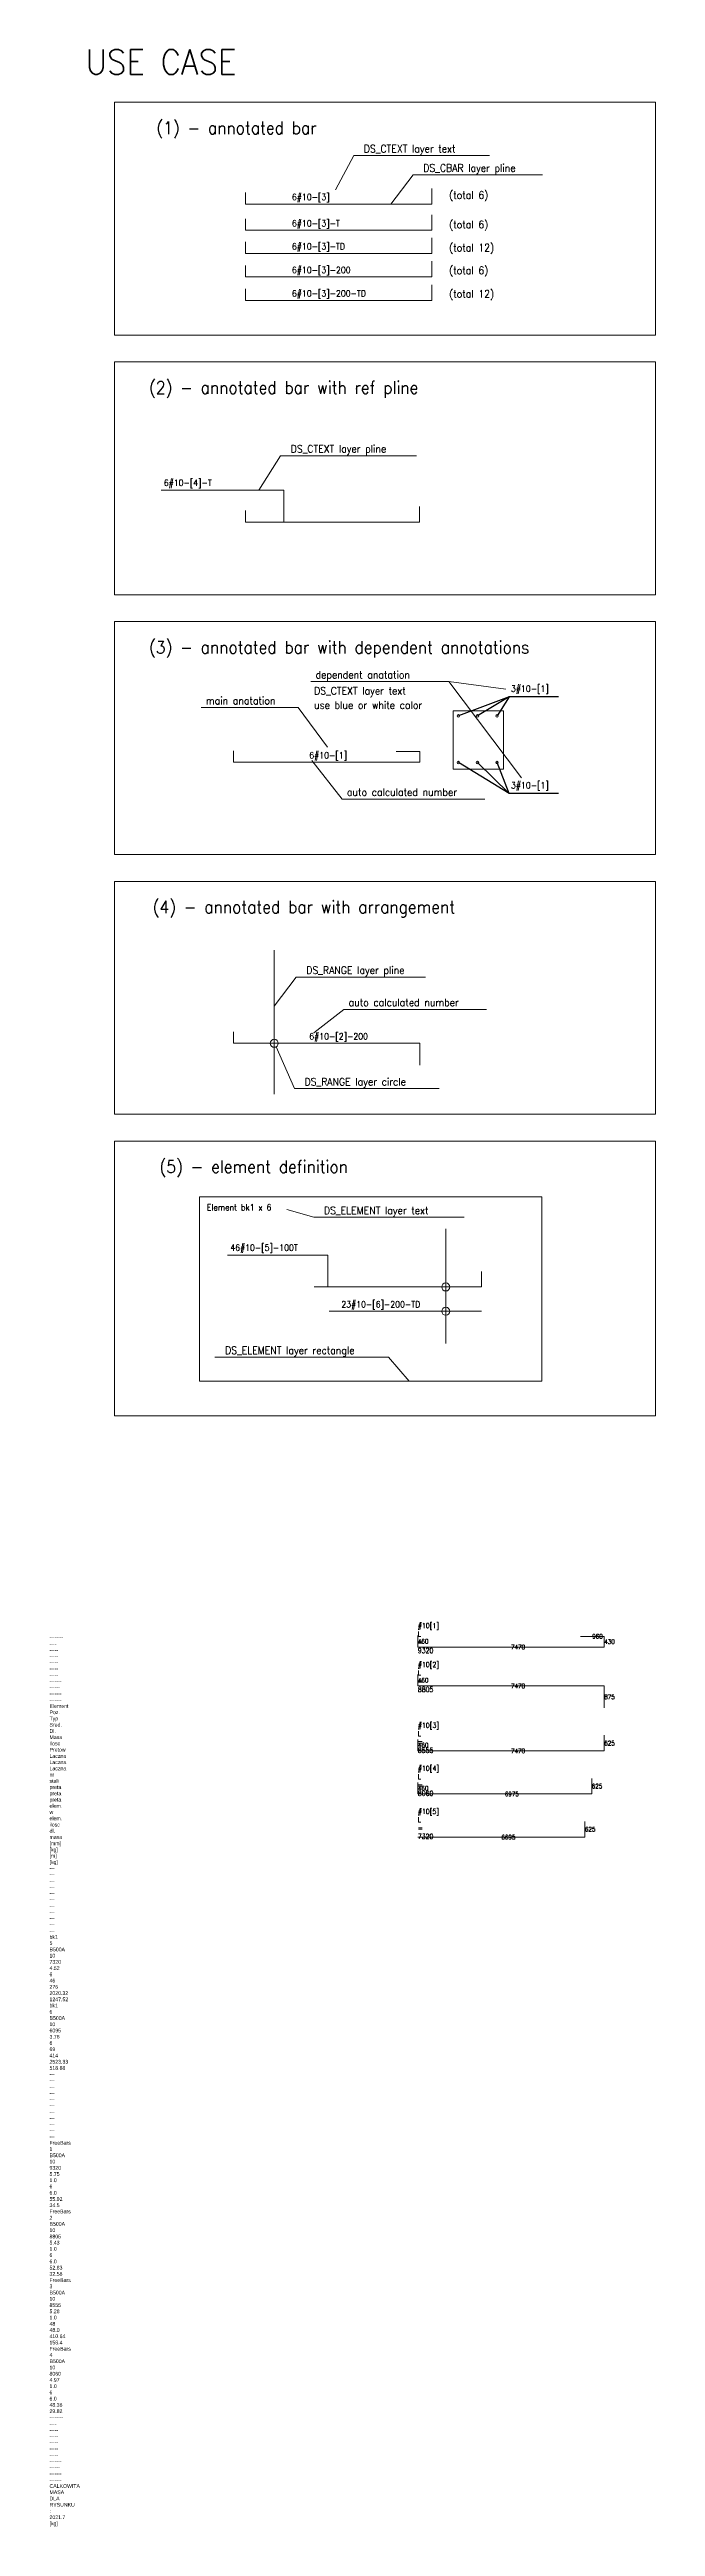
# Model space of a CAD drawing. Extents: x 0 to 24295, y -35702 to 63556.
import ezdxf
from ezdxf.enums import TextEntityAlignment as Align

# ---------------------------------------------------------------- set-up
doc = ezdxf.new("R2010")
doc.units = 0
doc.header["$MEASUREMENT"] = 0
doc.layers.get('0').update_dxf_attribs({"lineweight": 0})
for name, color, linetype, lineweight in [('DS_CBAR', 4, 'Continuous', 0), ('DS_CTEXT', 2, 'Continuous', 0), ('DS_ELEMENT', 235, 'Continuous', 0), ('DS_RANGE', 101, 'Continuous', 0), ('DS_SCHEDULE', 54, 'Continuous', 0)]:
    doc.layers.add(name, color=color, linetype=linetype, lineweight=lineweight)
doc.styles.get("Standard").update_dxf_attribs({"font": 'standard'})

msp = doc.modelspace()

# ---------------------------------------------------------------- linework, layer by layer
at = {"color": 3, "linetype": 'Continuous'}
for p, q in [((12196, 59307), (11465, 57932)), ((17645, 59307), (12196, 59307)), ((14578, 58536), (13690, 57366)), ((19761, 58536), (14578, 58536)), ((9264, 47280), (8393, 45897)), ((14714, 47280), (9264, 47280)), ((16006, 38226), (10478, 38226)), ((16006, 38226), (18297, 37919)), ((16006, 38226), (18921, 34373)), ((9966, 37191), (6080, 37191)), ((9966, 37191), (11141, 35596)), ((11732, 33520), (10520, 35070)), ((17456, 33520), (11732, 33520)), ((9891, 26387), (9012, 25218)), ((15074, 26387), (9891, 26387)), ((11803, 25093), (10591, 24153)), ((17525, 25093), (11803, 25093)), ((9820, 21917), (9090, 23592)), ((15627, 21917), (9820, 21917)), ((10597, 16760), (9521, 17079)), ((16619, 16760), (10597, 16760)), ((13593, 11156), (6634, 11156)), ((13593, 11156), (14426, 10195))]:
    msp.add_line(p, q, dxfattribs=at)
at = {"color": 3, "linetype": 'Continuous', "flags": 128}
for points in [[(2607, 61445), (2607, 52112), (24295, 52112), (24295, 61445)], [(2607, 51037), (2607, 41705), (24295, 41705), (24295, 51037)], [(2607, 40630), (2607, 31297), (24295, 31297), (24295, 40630)], [(2607, 30222), (2607, 20890), (24295, 20890), (24295, 30222)], [(2607, 19815), (2607, 8806), (24295, 8806), (24295, 19815)]]:
    msp.add_lwpolyline(points, close=True, dxfattribs=at)
at = {"linetype": 'Continuous'}
msp.add_lwpolyline([(16179, 37058), (16179, 34721), (18197, 34721), (18197, 37058)], close=True, dxfattribs=at)
for centre in [(16391, 36853), (17157, 36853), (17944, 36853), (16391, 34983), (17157, 34983), (17944, 34983)]:
    msp.add_circle(centre, 50.2, dxfattribs=at)
at = {"layer": 'Defpoints', "linetype": 'Continuous'}
for p, q in [((18423, 37614), (16391, 36853)), ((18423, 37614), (17157, 36853)), ((18423, 37614), (17944, 36853)), ((20403, 37614), (18423, 37614)), ((18423, 33742), (16391, 34983)), ((18423, 33742), (17157, 34983)), ((18423, 33742), (17944, 34983)), ((20403, 33742), (18423, 33742))]:
    msp.add_line(p, q, dxfattribs=at)
at = {"layer": 'DS_CBAR', "linetype": 'Continuous'}
for points in [[(7859, 57828), (7859, 57366), (15331, 57366), (15331, 57993)], [(7859, 56774), (7859, 56313), (15331, 56313), (15331, 56939)], [(7859, 55848), (7859, 55387), (15331, 55387), (15331, 56013)], [(7859, 54906), (7859, 54445), (15331, 54445), (15331, 55071)], [(7859, 53964), (7859, 53503), (15331, 53503), (15331, 54129)], [(7859, 45078), (7859, 44617), (14832, 44617), (14832, 45243)], [(7380, 35458), (7380, 34997), (14852, 34997), (14852, 35425), (13894, 35425)], [(7380, 24194), (7380, 23733), (14852, 23733), (14852, 22858)], [(10617, 13968), (17313, 13968), (17313, 14594)], [(11218, 12994), (17313, 12994)]]:
    msp.add_lwpolyline(points, dxfattribs=at)
at = {"layer": 'DS_CTEXT', "flags": 128}
for points in [[(4476, 45897), (9392, 45897), (9392, 44617)], [(7141, 15248), (11164, 15248), (11164, 13968)]]:
    msp.add_lwpolyline(points, dxfattribs=at)
at = {"layer": 'DS_ELEMENT', "linetype": 'Continuous', "flags": 128}
msp.add_lwpolyline([(6017, 17585), (6017, 10195), (19734, 10195), (19734, 17585)], close=True, dxfattribs=at)
at = {"layer": 'DS_RANGE', "linetype": 'Continuous'}
msp.add_line((9012, 27462), (9012, 21700), dxfattribs=at)
msp.add_lwpolyline([(15888, 16299), (15888, 11709)], dxfattribs=at)
for centre in [(9012, 23733), (15888, 13968), (15888, 12994)]:
    msp.add_circle(centre, 161, dxfattribs=at)
at = {"layer": 'DS_SCHEDULE', "color": 1}
for p, q in [((14768, 0), (14768, -461)), ((14768, -461), (22240, -461)), ((22240, -33), (21282, -33)), ((22240, -461), (22240, -33)), ((14768, -1561), (14768, -2022)), ((14768, -2022), (22240, -2022)), ((22240, -2022), (22240, -2898)), ((14768, -4163), (14768, -4624)), ((14768, -4624), (22240, -4624)), ((22240, -4624), (22240, -3998)), ((14768, -5889), (14768, -6350)), ((21741, -6350), (21741, -5724)), ((14768, -6350), (21741, -6350)), ((21464, -8076), (21464, -7450)), ((14768, -8076), (21464, -8076))]:
    msp.add_line(p, q, dxfattribs=at)

# ---------------------------------------------------------------- texts
at = {"color": 3, "linetype": 'Continuous'}
for s, height, p in [('USE CASE', 1000, (1444, 62556)), ('(1) - annotated bar', 500, (4282, 60169)), ('DS_CTEXT layer text', 300, (12601, 59432)), ('DS_CBAR layer pline', 300, (14984, 58661)), ('(total 6)', 300, (16022, 57576)), ('(total 6)', 300, (16022, 56394)), ('(total 12)', 300, (16022, 55468)), ('(total 6)', 300, (16022, 54558)), ('(total 12)', 300, (16022, 53616)), ('(2) - annotated bar with ref pline', 500, (3989, 49762)), ('DS_CTEXT layer pline', 300, (9670, 47405)), ('(3) - annotated bar with dependent annotations', 500, (3989, 39354)), ('DS_CTEXT layer text', 300, (10608, 37709)), ('dependent anatation', 300, (10668, 38351)), ('main anatation', 300, (6271, 37316)), ('use blue or white color', 300, (10608, 37135)), ('auto calculated number', 300, (11923, 33645)), ('(4) - annotated bar with arrangement', 500, (4136, 28947)), ('DS_RANGE layer pline', 300, (10296, 26513)), ('auto calculated number', 300, (11993, 25218)), ('DS_RANGE layer circle', 300, (10225, 22042)), ('(5) - element definition', 500, (4408, 18539)), ('DS_ELEMENT layer text', 300, (11003, 16885)), ('DS_ELEMENT layer rectangle', 300, (7039, 11281))]:
    msp.add_text(s, height=height, dxfattribs=at).set_placement(p)
at = {"layer": 'DS_CTEXT'}
for s, p in [('6#10-[3]', (9719, 57521)), ('6#10-[3]-T', (9719, 56467)), ('6#10-[3]-TD', (9719, 55541)), ('6#10-[3]-200', (9719, 54599)), ('6#10-[3]-200-TD', (9719, 53657)), ('6#10-[4]-T', (4582, 46069)), ('6#10-[1]', (10415, 35152)), ('6#10-[2]-200', (10415, 23887)), ('46#10-[5]-100T', (7248, 15420)), ('23#10-[6]-200-TD', (11701, 13149))]:
    msp.add_text(s, height=250, dxfattribs=at).set_placement(p)
at = {"layer": 'DS_CTEXT', "color": 5}
for p in [(18502, 37821), (18502, 33949)]:
    msp.add_text('3#10-[1]', height=250, dxfattribs=at).set_placement(p)
at = {"layer": 'DS_ELEMENT', "linetype": 'Continuous'}
msp.add_text('Element bk1 x 6', height=250, dxfattribs=at).set_placement((6306, 17033))
at = {"layer": 'DS_SCHEDULE', "color": 2}
for s, p in [('960', (21761, -33)), ('460', (14768, -231)), ('7470', (18504, -461)), ('430', (22240, -247)), ('460', (14768, -1792)), ('7470', (18504, -2022)), ('875', (22240, -2460)), ('460', (14768, -4393)), ('7470', (18504, -4624)), ('625', (22240, -4311)), ('625', (21741, -6037)), ('460', (14768, -6120)), ('6975', (18254, -6350)), ('625', (21464, -7763)), ('6695', (18116, -8076))]:
    msp.add_text(s, height=180, dxfattribs=at).set_placement(p, align=Align.MIDDLE_LEFT)
at = {"layer": 'DS_SCHEDULE', "color": 2, "width": 1, "attachment_point": 1}
for s, insert, char_height in [('#10[1] L = 9320', (14768, 500), 200), ('{\\FARIsoT3.shx|c0;--------  ----  -----  -----  -----  -----  -----  -------  ------  -------  -------\\PElement   Poz.  Typ    Sred.  Dl.    Masa   Ilosc  Pretow   Laczna  Laczna   Laczna\\P          nr    stali  preta  preta  preta  elem.  w elem.  ilosc   dl.      masa\\P                              [mm]   [kg]                           [m]      [kg]\\P---       ---   ---    ---    ---    ---    ---    ---      ---     ---      ---\\Pbk1       5     B500A  10     7320   4.52   6      46       276     2020.32  1247.52\\Pbk1       6     B500A  10     6095   3.76   6      69       414     2523.33  518.88\\P---       ---   ---    ---    ---    ---    ---    ---      ---     ---      ---\\PFreeBars  1     B500A  10     9320   5.75   1.0    6        6.0     55.92    34.5\\PFreeBars  2     B500A  10     8805   5.43   1.0    6        6.0     52.83    32.58\\PFreeBars  3     B500A  10     8555   5.28   1.0    48       48.0    410.64   158.4\\PFreeBars  4     B500A  10     8060   4.97   1.0    6        6.0     48.36    29.82\\P--------  ----  -----  -----  -----  -----  -----  -------  ------  -------  -------\\PCALKOWITA MASA DLA RYSUNKU : 2021.7 [kg]}', (0, 0), 150), ('#10[2] L = 8805', (14768, -1061), 200), ('#10[3] L = 8555', (14768, -3498), 200), ('#10[4] L = 8060', (14768, -5224), 200), ('#10[5] L = 7320', (14768, -6950), 200)]:
    msp.add_mtext(s, dxfattribs=dict(at, insert=insert, char_height=char_height))

doc.saveas('drawing.dxf')
